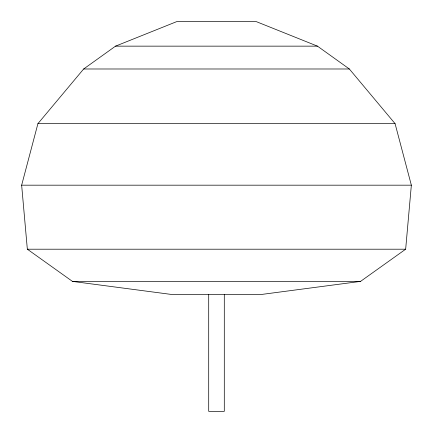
<?xml version="1.0" encoding="UTF-8"?>
<svg xmlns="http://www.w3.org/2000/svg" width="433" height="433" viewBox="0 0 433 433"><rect width="100%" height="100%" fill="white"/><g stroke="black" fill="none" stroke-linecap="round" stroke-linejoin="round"><path stroke-width="0.65" d="M405.661 249.202L411.35 185.178L395.075 123.649L349.344 68.988L317.465 46.147L256.352 21.65L176.648 21.65L115.535 46.147L83.656 68.988L37.925 123.649L21.65 185.178L27.339 249.202L72.463 281.401L171.381 294.44L261.619 294.44L360.537 281.401L405.661 249.202L27.339 249.202M115.535 46.147L317.465 46.147M83.656 68.988L349.344 68.988M37.925 123.649L395.075 123.649M21.65 185.178L411.35 185.178M72.463 281.401L360.537 281.401M224.294 294.44L224.294 411.35L208.706 411.35L208.706 294.44"/></g></svg>
